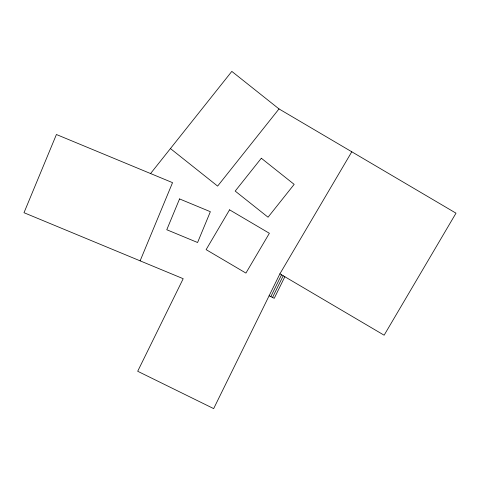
<?xml version="1.0" encoding="UTF-8"?>
<svg xmlns="http://www.w3.org/2000/svg" width="480" height="480" viewBox="0 0 480 480"><rect width="100%" height="100%" fill="white"/><g stroke="black" fill="none" stroke-linecap="round" stroke-linejoin="round"><path stroke-width="0.72" d="M140.124 260.85L172.542 182.652L56.418 134.508L24 212.706L183.192 278.7L137.694 371.268L213.666 408.606L279.906 273.822L351.786 151.794M270.822 296.628L281.556 274.788M272.532 297.468L283.2 275.76M284.85 276.732L274.242 298.308L269.112 295.788M150.57 173.544L231.822 71.394L279.006 108.924L456 213.174L384.126 335.202L279.906 273.822M279.006 108.924L217.62 186.096L170.436 148.566M179.556 198.93L166.782 229.74L197.586 242.508L210.36 211.704L179.556 198.93M229.56 209.832L206.118 249.636L245.922 273.084L269.37 233.28L229.56 209.832M261.324 158.238L235.194 191.082L268.044 217.212L294.168 184.368L261.324 158.238"/></g></svg>
